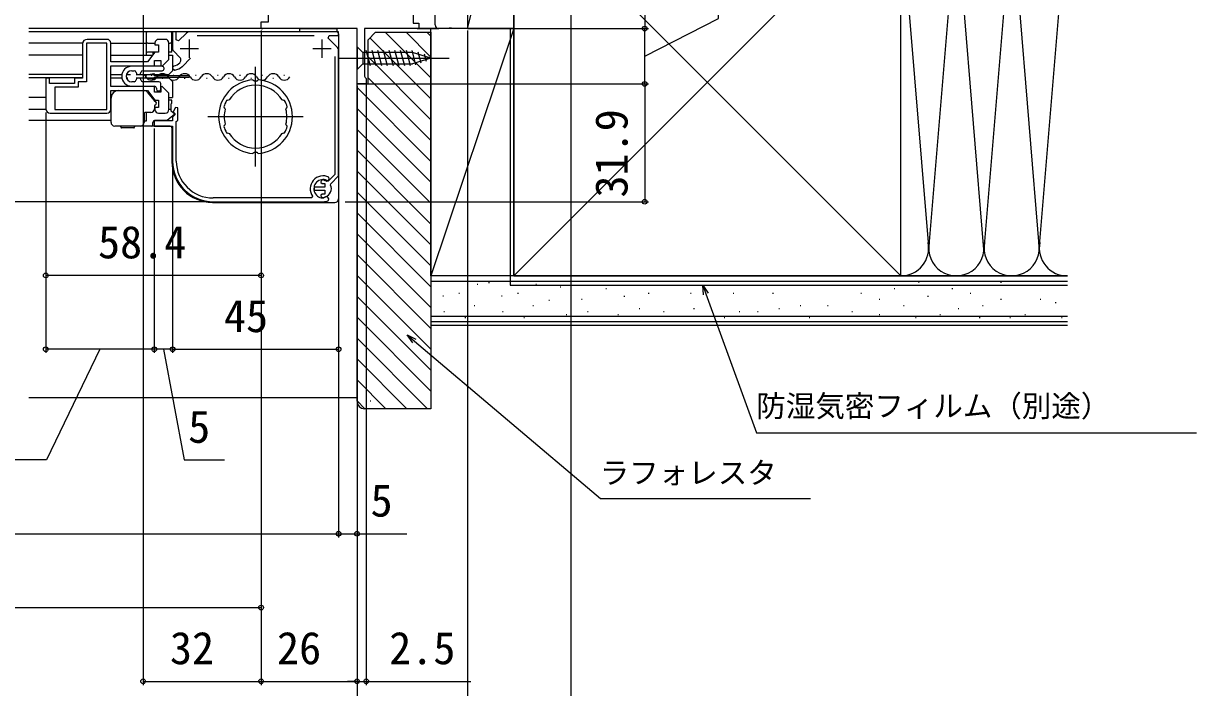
# Model space of a CAD drawing. Units: millimetres, scale not verified. Extents: x -525 to 525, y -783 to 778.
# Drawn here: x 39.6 to 357.6, y -576.3 to -396.3 of the extents above; entities that cross this region are included whole.
import ezdxf
from ezdxf.enums import TextEntityAlignment as Align

# ---------------------------------------------------------------- set-up
doc = ezdxf.new("R2010")
doc.units = ezdxf.units.MM
doc.header["$LTSCALE"] = 4
for name, color, linetype in [('0-2_YKK_11', 7, 'Continuous'), ('0-3_YKK_12', 2, 'Continuous'), ('0-4_YKK_13', 4, 'Continuous'), ('0-6_YKK_D', 6, 'Continuous'), ('0-8_YSS_K', 3, 'Continuous'), ('0-9_YSS_KE', 3, 'Continuous')]:
    doc.layers.add(name, color=color, linetype=linetype)
doc.styles.add('ＭＳ ゴシック', font='')
doc.styles.get('ＭＳ ゴシック').set_extended_font_data('MS Gothic')

msp = doc.modelspace()

# ---------------------------------------------------------------- linework, layer by layer
at = {"layer": '0-2_YKK_11'}
for p, q in [((62.2, -400.6), (56.8, -400.6)), ((78, -400.6), (76.2, -400.6)), ((84.5, -400.6), (84.5, -405.6)), ((86.666, -399.6), (118.334, -399.6)), ((120.5, -400.6), (120.5, -405.6)), ((80.293, -403.843), (81.962, -405.512)), ((82, -403.1), (87, -403.1)), ((118, -403.1), (123, -403.1)), ((46.8, -420.6), (62.2, -420.6)), ((76.2, -420.6), (78, -420.6)), ((94.229, -423.588), (94.055, -423.936)), ((102.982, -431.339), (102.777, -431.149)), ((103.196, -431.528), (102.982, -431.339)), ((121.319, -438.911), (121.192, -438.846)), ((91, -444.6), (120.8, -444.6)), ((121.233, -443.48), (121.027, -443.59)), ((121.192, -443.354), (121.319, -443.289))]:
    msp.add_line(p, q, dxfattribs=at)
for points in [[(160, -283.7), (160, -344.3), (188, -344.3), (188, -347.7), (186.1, -347.7), (185.6, -347.2), (185.1, -346.7), (160, -346.7), (160, -397.7), (155.758, -397.7), (155.575, -397.58), (155.025, -397.58), (154.842, -397.7), (152.2, -397.7)], [(151.2, -396.7), (151.2, -393.8), (145.2, -393.8), (145.2, -396.2), (146.8, -396.2), (146.8, -397.7), (132, -397.7), (132, -410.608), (132.25, -410.904), (132.5, -411.2), (132.5, -412.7), (130, -412.7), (130, -397.7), (104, -397.7), (104, -395.9), (106, -395.9), (106, -387.7), (109.3, -387.7)], [(83.757, -398.893), (81.617, -401.033), (81, -400.777), (81, -398.6), (80, -398.6), (80, -403.136)], [(124.707, -402.782), (122.172, -400.246), (122.44, -399.6), (125, -399.6), (125, -398.6), (84.464, -398.6)], [(55.6, -401.8), (55.6, -411.1), (53.4, -411.1), (53.4, -412.6), (46.6, -412.6), (46.6, -411.1), (45.6, -411.1), (45.6, -419.4)], [(79, -419.6), (79, -415.176), (77.17, -413.347), (76.8, -413.5), (76.8, -414.9), (75.1, -414.9), (75.1, -413.4), (63.2, -413.4), (63.2, -407.8), (75.1, -407.8), (75.1, -406.3), (76.8, -406.3), (76.8, -407.701), (77.17, -407.854), (79, -406.025), (79, -401.6)], [(75.2, -401.6), (75.2, -402.1), (76.2, -402.1), (76.2, -404.1), (75.2, -404.1), (73.2, -406.7), (63.2, -406.7), (63.2, -401.6)], [(122.81, -440.088), (122.866, -439.741), (125, -437.607), (125, -403.489)], [(82.627, -407.942), (82.643, -407.927), (84.889, -405.681)], [(124, -405.266), (124, -437.193), (122.159, -439.034), (121.812, -439.09)], [(80.378, -407.791), (80, -408.276), (80, -408.482), (80.616, -408.968)], [(101.768, -411.579), (101.982, -411.768), (102.188, -411.958)], [(102.777, -411.958), (102.982, -411.768), (103.196, -411.579)], [(63.2, -419.6), (63.2, -414.5), (73.2, -414.5), (75.2, -417.1), (76.2, -417.1), (76.2, -419.1), (75.2, -419.1), (75.2, -419.6)], [(81, -433.6), (81, -422.9), (81.2, -422.7), (81.4, -422.5), (81.4, -419.186), (80.791, -419.037), (80.155, -420.255), (80.6, -420.7), (80.6, -421.1), (80, -421.7), (80, -422.7), (75, -422.7), (75, -424.1), (80, -424.1), (80, -433.6)], [(93.881, -418.903), (93.994, -419.146), (94.055, -419.172), (94.229, -419.52)], [(95.286, -417.03), (94.915, -417.146), (94.854, -417.121), (94.601, -417.208)], [(110.364, -417.208), (110.11, -417.121), (110.05, -417.146), (109.678, -417.03)], [(110.735, -419.52), (110.909, -419.172), (110.97, -419.146), (111.083, -418.903)], [(94.055, -423.936), (93.994, -423.962), (93.881, -424.205)], [(94.601, -425.899), (94.854, -425.987), (94.915, -425.961), (95.286, -426.077)], [(109.678, -426.077), (110.05, -425.961), (110.11, -425.987), (110.364, -425.899)], [(111.083, -424.205), (110.97, -423.962), (110.909, -423.936), (110.735, -423.588)], [(102.188, -431.149), (101.982, -431.339), (101.768, -431.528)], [(121.82, -438.817), (122.154, -438.756), (122.454, -438.456), (122.378, -437.976)], [(120.208, -439.4), (120.504, -439.65), (121.3, -439.65), (121.3, -440.7), (118.35, -440.7), (118.35, -441.5), (121.3, -441.5), (121.3, -442.55), (120.504, -442.55), (120.208, -442.8)], [(117.946, -443.126), (117.702, -443.6), (91, -443.6)], [(122.258, -444.282), (122.393, -443.859), (122.219, -443.557)]]:
    msp.add_lwpolyline(points, dxfattribs=at)
msp.add_lwpolyline([(62.2, -419.6), (62.2, -401.6), (56.6, -401.6), (56.6, -412.1), (54.4, -412.1), (54.4, -413.6), (48.1, -413.6), (48.1, -419.6)], close=True, dxfattribs=at)
for centre, radius, start, end in [((152.2, -396.7), 1, 180.00001, 269.99999), ((56.8, -401.8), 1.2, 90.00001, 179.99999), ((62.2, -401.6), 1, 0.00001, 89.99999), ((76.2, -401.6), 1, 90.00001, 179.99999), ((78, -401.6), 1, 0.00001, 89.99999), ((84.464, -399.6), 1, 89.99998, 134.99997), ((81, -403.136), 1, 179.99998, 224.99997), ((124, -403.489), 1, 359.99998, 44.99997), ((79.5, -404.3), 3.6, 284.11697, 312.44424), ((81.255, -406.219), 1, 312.44425, 45.00002), ((79.5, -404.3), 4.8, 283.44773, 310.64478), ((102.482, -421.554), 10, 94.09604, 265.90396), ((102.482, -421.554), 8.5, 32.15412, 147.84588), ((102.482, -421.554), 9.6, 88.24271, 91.75729), ((102.482, -421.554), 10, 274.09604, 85.90396), ((46.8, -419.4), 1.2, 180.00001, 269.99999), ((62.2, -419.6), 1, 270.00001, 359.99999), ((76.2, -419.6), 1, 180.00001, 269.99999), ((78, -419.6), 1, 270.00001, 359.99999), ((102.482, -421.554), 9, 151.12995, 162.87008), ((102.482, -421.554), 8.5, 166.15413, 193.84587), ((102.482, -421.554), 9, 17.12992, 28.87005), ((102.482, -421.554), 8.5, 346.15413, 13.84587), ((102.482, -421.554), 9, 197.12993, 208.87006), ((102.482, -421.554), 8.5, 212.15412, 327.84588), ((102.482, -421.554), 9, 331.12994, 342.87007), ((102.482, -421.554), 9.6, 268.24271, 271.75729), ((91, -433.6), 11, 180.00001, 269.99999), ((91, -433.6), 10, 180.00001, 269.99999), ((120.8, -441.1), 3.5, 63.20996, 215.37655), ((120.8, -441.1), 2.5, 65.92483, 275.2007), ((120.8, -439.3), 0.6, 49.19557, 189.59407), ((120.8, -441.1), 2.25, 63.2839, 76.66528), ((120.8, -441.1), 2.25, 283.33475, 26.7161), ((120.8, -442.9), 0.6, 170.40593, 310.80443), ((120.8, -441.1), 3.5, 269.99999, 294.62062), ((121.699, -443.857), 0.6, 30.00003, 141.01633)]:
    msp.add_arc(centre, radius, start, end, dxfattribs=at)
at = {"layer": '0-3_YKK_12'}
for p, q in [((104.5, -397.7), (40.995, -397.7)), ((79.995, -398.6), (40.995, -398.6)), ((72.8, -398.6), (72.8, -404.85)), ((100.029, -397.7), (100.032, -397.7)), ((104, -397.7), (104.5, -397.7)), ((152.2, -397.7), (146.3, -397.7)), ((146.3, -397.7), (152.2, -397.7)), ((55.617, -401.6), (40.995, -401.6)), ((63.2, -401.6), (72.795, -401.6)), ((55.6, -404.85), (40.995, -404.85)), ((63.2, -404.85), (74.623, -404.85)), ((79, -404.85), (80, -404.85)), ((80, -404.85), (80, -409.15)), ((55.6, -410.15), (40.995, -410.15)), ((63.2, -410.15), (66.238, -410.15)), ((67.469, -410.15), (68.603, -410.15)), ((70.1, -410.15), (79, -410.15)), ((79, -410.15), (80, -409.15)), ((102.482, -435.087), (102.482, -408.02)), ((55.466, -411.05), (40.995, -411.05)), ((63.2, -411.05), (66.238, -411.05)), ((67.469, -411.05), (67.886, -411.05)), ((70.1, -411.05), (79, -411.05)), ((74.368, -410.42), (74.168, -410.42)), ((77.368, -411.18), (77.168, -411.18)), ((79, -411.05), (80, -412.05)), ((80, -412.05), (80, -416.35)), ((80.368, -410.42), (80.168, -410.42)), ((83.368, -411.18), (83.168, -411.18)), ((86.368, -410.42), (86.168, -410.42)), ((89.368, -411.18), (89.168, -411.18)), ((92.368, -410.42), (92.168, -410.42)), ((95.368, -411.18), (95.168, -411.18)), ((98.368, -410.42), (98.168, -410.42)), ((101.368, -411.18), (101.168, -411.18)), ((104.368, -410.42), (104.168, -410.42)), ((107.368, -411.18), (107.168, -411.18)), ((110.368, -410.42), (110.168, -410.42)), ((130, -412.7), (130.5, -412.7)), ((45.6, -416.35), (40.995, -416.35)), ((74.277, -416.35), (74.623, -416.35)), ((79, -416.35), (80, -416.35)), ((45.617, -419.6), (40.995, -419.6)), ((63.298, -422.6), (40.995, -422.6)), ((89.545, -421.554), (115.419, -421.554))]:
    msp.add_line(p, q, dxfattribs=at)
for centre, start, end in [((71.268, -411.638), 29.20254, 68.42133), ((77.268, -411.638), 29.20254, 150.79746), ((83.268, -411.638), 29.20254, 150.79746), ((89.268, -411.638), 29.20254, 150.79746), ((95.268, -411.638), 29.20254, 150.79746), ((101.268, -411.638), 29.20254, 150.79746), ((107.268, -411.638), 29.20254, 150.79746), ((74.268, -409.962), 209.20254, 330.79746), ((80.268, -409.962), 209.20254, 330.79746), ((86.268, -409.962), 209.20254, 330.79746), ((92.268, -409.962), 209.20254, 330.79746), ((98.268, -409.962), 209.20254, 330.79746), ((104.268, -409.962), 209.20254, 330.79746), ((110.268, -409.962), 209.20254, 330.79746)]:
    msp.add_arc(centre, 1.718, start, end, dxfattribs=at)
at = {"layer": '0-4_YKK_13'}
for p, q in [((72.8, -398.9), (72.8, -403.6)), ((124.5, -398.6), (73.1, -398.6)), ((79.8, -404.1), (79.8, -398.9)), ((79.8, -403.893), (79.8, -398.9)), ((124.995, -399.1), (124.995, -443.8)), ((73.3, -401.6), (75.2, -401.6)), ((73.3, -401.6), (75.2, -401.6)), ((73.3, -401.6), (75.2, -401.6)), ((79, -401.6), (79.3, -401.6)), ((79, -401.6), (79.3, -401.6)), ((79, -401.6), (79.3, -401.6)), ((79.8, -404.1), (79.8, -401.6)), ((79.8, -404.1), (79.8, -403.462)), ((130, -402.601), (130, -408.801)), ((130, -402.601), (131.55, -404.151)), ((133.635, -407.801), (132.51, -403.601)), ((135.188, -407.801), (134.063, -403.601)), ((136.741, -407.801), (135.616, -403.601)), ((138.294, -407.801), (137.169, -403.601)), ((139.847, -407.801), (138.721, -403.601)), ((141.4, -407.801), (140.274, -403.601)), ((142.953, -407.801), (141.827, -403.601)), ((144.506, -407.801), (143.38, -403.601)), ((145.989, -407.542), (144.933, -403.601)), ((75.9, -404.1), (73.3, -404.1)), ((74.6, -404.1), (74.6, -404.85)), ((79.8, -404.1), (79, -404.1)), ((125, -405.701), (155, -405.701)), ((145.084, -404.151), (131.55, -404.151)), ((131.55, -404.151), (131.55, -407.251)), ((150, -405.701), (145.084, -404.151)), ((150, -405.701), (145.084, -407.251)), ((147.421, -407.091), (146.608, -404.054)), ((148.853, -406.639), (148.304, -404.589)), ((76.468, -407.9), (68.9, -407.9)), ((77.2, -407.9), (68.9, -407.9)), ((68.9, -409.1), (69.6, -409.1)), ((70.6, -410.1), (70.9, -410.1)), ((71.9, -409.1), (77.2, -409.1)), ((74.864, -409.92), (72.928, -410.273)), ((77.7, -408.6), (77.7, -408.4)), ((130, -408.801), (131.55, -407.251)), ((131.55, -407.251), (145.084, -407.251)), ((69.6, -412.1), (68.9, -412.1)), ((68.9, -413.3), (75.1, -413.3)), ((70.9, -411.1), (70.6, -411.1)), ((76.3, -412.1), (71.9, -412.1)), ((72.928, -411.06), (74.864, -411.413)), ((75.1, -411.217), (75.1, -410.867)), ((76.8, -414.1), (76.8, -412.6)), ((63.298, -418.366), (63.298, -416.5)), ((65.298, -414.5), (72.344, -414.5)), ((74.6, -416.35), (74.6, -416.763)), ((75.6, -413.8), (75.6, -414.1)), ((76.1, -414.6), (76.3, -414.6)), ((63.298, -419.516), (63.298, -418.366)), ((63.298, -423.1), (63.298, -419.516)), ((75.348, -417.1), (74.863, -417.1)), ((75.2, -419.6), (75.078, -419.6)), ((75.105, -418.578), (75.098, -418.642)), ((75.098, -418.642), (75.098, -419.4)), ((79.8, -417.1), (79, -417.1)), ((79.6, -419.6), (79, -419.6)), ((79.6, -420.1), (79.6, -418.1)), ((79.8, -417.9), (79.8, -417.1)), ((72.298, -420.7), (72.298, -423.1)), ((74.098, -420.4), (72.598, -420.4)), ((78.5, -422.6), (75.1, -422.6)), ((80.6, -420.9), (78.5, -422.6)), ((80.6, -420.9), (79.6, -420.1)), ((71.298, -424.1), (64.298, -424.1)), ((65.944, -424.3), (65.944, -424.4)), ((67.798, -424.6), (66.144, -424.6)), ((69.451, -424.6), (67.798, -424.6)), ((69.651, -424.4), (69.651, -424.3)), ((79.3, -424.1), (70.3, -424.1)), ((74.6, -423.9), (74.6, -423.1)), ((79.8, -424.6), (79.8, -433.8)), ((90.8, -444.8), (124, -444.8))]:
    msp.add_line(p, q, dxfattribs=at)
msp.add_lwpolyline([(114.5, -398.6), (114.5, -397.68), (124.5, -397.68), (124.5, -398.6)], close=True, dxfattribs=at)
for points in [[(75.1, -410.867), (84.6, -410.867), (84.6, -410.467), (75.1, -410.467), (75.1, -410.117)], [(73.132, -414.884), (74.863, -417.1), (75.02, -417.301)], [(72.8, -420.4), (72.8, -422.8), (72.298, -422.8)]]:
    msp.add_lwpolyline(points, dxfattribs=at)
for centre, radius, start, end in [((73.1, -398.9), 0.3, 90, 180), ((79.5, -398.9), 0.3, 360, 90), ((124.495, -399.1), 0.5, 360, 90), ((73.3, -401.1), 0.5, 180, 270), ((73.3, -403.6), 0.5, 180, 270), ((79.3, -401.1), 0.5, 270, 360), ((68.9, -410.6), 2.7, 90, 180), ((68.9, -410.6), 1.5, 90, 180), ((69.6, -409.6), 0.5, 0, 90), ((70.6, -409.6), 0.5, 180, 270), ((70.9, -409.6), 0.5, 270, 0), ((71.9, -409.6), 0.5, 90, 180), ((73, -410.667), 0.4, 100.34113, 259.65887), ((74.9, -410.117), 0.2, 360, 100.34113), ((77.2, -408.4), 0.5, 360, 90), ((77.2, -408.6), 0.5, 270, 360), ((68.9, -410.6), 2.7, 180, 270), ((68.9, -410.6), 1.5, 180, 270), ((69.6, -411.6), 0.5, 270, 0), ((70.6, -411.6), 0.5, 90, 180), ((70.9, -411.6), 0.5, 0, 90), ((71.9, -411.6), 0.5, 180, 270), ((74.9, -411.217), 0.2, 259.65887, 0), ((75.1, -413.8), 0.5, 360, 90), ((76.3, -412.6), 0.5, 0, 90), ((65.298, -416.5), 2, 90, 180), ((72.344, -415.5), 1, 38, 90), ((76.1, -414.1), 0.5, 180, 270), ((76.3, -414.1), 0.5, 270, 360), ((74.098, -419.4), 1, 270, 0), ((75.257, -417.116), 0.3, 218, 258.55445), ((75.398, -418.642), 0.3, 112.02431, 167.76655), ((75.098, -417.9), 0.5, 292.02431, 78.55445), ((79.8, -418.1), 0.2, 90, 180), ((72.598, -420.7), 0.3, 114.33977, 180), ((72.598, -420.7), 0.3, 90, 114.33977), ((75.1, -423.1), 0.5, 90, 180), ((64.298, -423.1), 1, 180, 270), ((65.744, -424.3), 0.2, 0, 90), ((66.144, -424.4), 0.2, 180, 270), ((69.451, -424.4), 0.2, 270, 0), ((69.851, -424.3), 0.2, 90, 180), ((71.298, -423.1), 1, 270, 0), ((74.4, -423.9), 0.2, 270, 360), ((79.3, -424.6), 0.5, 360, 90), ((90.8, -433.8), 11, 180, 270), ((123.995, -443.8), 1, 270, 360)]:
    msp.add_arc(centre, radius, start, end, dxfattribs=at)
at = {"layer": '0-6_YKK_D'}
for p, q in [((188, -348.2), (188, -615.599)), ((208, -347.7), (208, -397.7)), ((72, -383.7), (72, -575.6)), ((104, -398.2), (103.999, -555.601)), ((104, -398.2), (104, -575.6)), ((104, -398.2), (104, -575.6)), ((104, -398.2), (104, -465.6)), ((160, -398.2), (160, -595.599)), ((160, -398.2), (160, -615.599)), ((160, -398.2), (160, -615.599)), ((160.5, -397.7), (209, -397.7)), ((190, -397.7), (209, -397.7)), ((208, -412.7), (208, -397.7)), ((130, -413.2), (130, -575.6)), ((130, -413.2), (130, -575.6)), ((130, -413.2), (130, -595.599)), ((130, -413.2), (130, -595.599)), ((130, -413.2), (130, -535.6)), ((132.25, -412.7), (209, -412.7)), ((132.5, -412.7), (132.5, -575.6)), ((133, -412.7), (209, -412.7)), ((208, -412.7), (208, -444.6)), ((45.6, -420.4), (45.6, -485.6)), ((45.6, -420.4), (45.6, -465.6)), ((75, -424.8), (75, -485.6)), ((75, -424.8), (75, -485.6)), ((80, -434.6), (80, -485.6)), ((80, -434.6), (80, -485.6)), ((124.995, -438.483), (124.995, -535.6)), ((125, -438.483), (125, -485.6)), ((125, -438.483), (125, -535.6)), ((90, -444.6), (24.6, -444.6)), ((126.8, -444.6), (209, -444.6)), ((104, -464.6), (45.6, -464.6)), ((75, -484.6), (45.6, -484.6)), ((80, -484.6), (75, -484.6)), ((80, -484.6), (125, -484.6)), ((-155, -534.6), (124.995, -534.6)), ((-134.001, -554.599), (103.999, -554.601)), ((72, -574.6), (104, -574.6)), ((104, -574.6), (130, -574.6)), ((130, -574.6), (127.45, -574.6)), ((130, -574.6), (132.5, -574.6)), ((132.5, -574.6), (160.827, -574.6))]:
    msp.add_line(p, q, dxfattribs=at)
for points in [[(208, -405.2), (228, -394.965), (228, -376.237)], [(223.956, -469.83), (223.726, -467.2), (225.24, -469.363)], [(223.726, -467.2), (224.598, -469.596), (238.286, -507.204), (357.64, -507.204)], [(145.108, -482.897), (143.602, -480.729), (145.99, -481.853)], [(143.602, -480.729), (145.549, -482.375), (196.038, -525.048), (253.003, -525.048)], [(60.3, -484.6), (45.792, -514.6), (13.497, -514.6)], [(77.5, -484.6), (83.1, -514.6), (94.055, -514.6)], [(125, -534.6), (130, -534.6), (143.505, -534.6)]]:
    msp.add_lwpolyline(points, dxfattribs=at)
for centre in [(208, -397.7), (208, -397.7), (208, -412.7), (208, -412.7), (208, -444.6), (45.6, -464.6), (104, -464.6), (45.6, -484.6), (75, -484.6), (75, -484.6), (80, -484.6), (80, -484.6), (125, -484.6), (124.995, -534.6), (125, -534.6), (130, -534.6), (103.999, -554.601), (72, -574.6), (104, -574.6), (104, -574.6), (130, -574.6), (130, -574.6), (132.5, -574.6)]:
    msp.add_circle(centre, 0.637, dxfattribs=at)
at = {"layer": '0-8_YSS_K'}
for p, q in [((172.5, -397.7), (172.5, -347.7)), ((172.5, -464.7), (277.5, -359.7)), ((172.5, -359.7), (277.5, -464.7)), ((277.506, -366.894), (284.842, -455.668)), ((292.342, -368.732), (285, -457.581)), ((300, -457.581), (292.658, -368.732)), ((307.39, -368.145), (300, -457.581)), ((307.661, -368.765), (315, -457.581)), ((315, -457.581), (322.501, -366.807)), ((133.487, -400.213), (150, -416.726)), ((137.631, -398.7), (150, -411.069)), ((143.288, -398.7), (150, -405.412)), ((172.5, -397.7), (145, -397.7)), ((148.945, -398.7), (150, -399.755)), ((150, -464.7), (150, -397.7)), ((172.5, -397.7), (150, -464.7)), ((160, -397.7), (172.5, -397.7)), ((172.5, -464.7), (172.5, -397.7)), ((133, -405.383), (150, -422.383)), ((133, -411.04), (150, -428.04)), ((130, -413.696), (150, -433.696)), ((130, -419.353), (150, -439.353)), ((130, -425.01), (150, -445.01)), ((130, -430.667), (150, -450.667)), ((130, -436.324), (150, -456.324)), ((130, -441.981), (150, -461.981)), ((130, -447.638), (150, -467.638)), ((130, -453.294), (150, -473.294)), ((130, -458.951), (150, -478.951)), ((130, -464.608), (150, -484.608)), ((172.5, -464.7), (150, -464.7)), ((322.658, -466.2), (150, -466.2)), ((162.565, -466.919), (162.765, -466.919)), ((165.684, -466.53), (165.884, -466.53)), ((178.481, -466.919), (178.681, -466.919)), ((189.199, -467.266), (189.399, -467.266)), ((213.924, -467.266), (214.124, -467.266)), ((226.217, -467.266), (226.417, -467.266)), ((236.931, -467.266), (237.131, -467.266)), ((250.118, -467.266), (250.318, -467.266)), ((259.184, -467.266), (259.384, -467.266)), ((277.5, -464.7), (322.658, -464.7)), ((282.26, -466.442), (282.46, -466.442)), ((304.513, -466.442), (304.713, -466.442)), ((311.106, -467.266), (311.306, -467.266)), ((320.996, -467.266), (321.196, -467.266)), ((130, -470.265), (150, -490.265)), ((153.275, -470.148), (153.475, -470.148)), ((157.623, -469.414), (157.823, -469.414)), ((169.192, -470.148), (169.392, -470.148)), ((173.54, -469.414), (173.74, -469.414)), ((185.108, -467.699), (185.308, -467.699)), ((197.44, -468.09), (197.64, -468.09)), ((202.385, -470.238), (202.585, -470.238)), ((208.979, -469.414), (209.179, -469.414)), ((220.448, -469.414), (220.648, -469.414)), ((231.986, -469.414), (232.186, -469.414)), ((242.701, -469.414), (242.901, -469.414)), ((266.601, -469.414), (266.801, -469.414)), ((275.667, -468.09), (275.867, -468.09)), ((284.733, -470.238), (284.933, -470.238)), ((291.326, -468.09), (291.526, -468.09)), ((296.271, -469.414), (296.471, -469.414)), ((161.744, -472.711), (161.944, -472.711)), ((177.661, -472.711), (177.861, -472.711)), ((181.989, -471.317), (182.19, -471.317)), ((190.847, -471.062), (191.047, -471.062)), ((206.506, -473.535), (206.706, -473.535)), ((221.272, -473.535), (221.472, -473.535)), ((244.349, -473.535), (244.549, -473.535)), ((250.118, -472.711), (250.318, -472.711)), ((257.535, -472.711), (257.735, -472.711)), ((271.546, -471.062), (271.746, -471.062)), ((278.139, -472.711), (278.339, -472.711)), ((292.974, -473.535), (293.174, -473.535)), ((299.568, -472.711), (299.768, -472.711)), ((304.513, -471.062), (304.713, -471.062)), ((315.227, -471.062), (315.427, -471.062)), ((319.347, -471.887), (319.547, -471.887)), ((130, -475.922), (150, -495.922)), ((322.658, -475.7), (150, -475.7)), ((150.547, -475.605), (150.747, -475.605)), ((153.503, -474.359), (153.703, -474.359)), ((159.272, -476.007), (159.472, -476.007)), ((166.463, -475.605), (166.663, -475.605)), ((169.419, -474.359), (169.619, -474.359)), ((175.188, -476.007), (175.388, -476.007)), ((181.8, -475.605), (182, -475.605)), ((186.726, -475.183), (186.926, -475.183)), ((192.495, -474.359), (192.695, -474.359)), ((200.737, -475.183), (200.937, -475.183)), ((213.099, -474.359), (213.299, -474.359)), ((229.514, -476.007), (229.714, -476.007)), ((233.635, -474.359), (233.835, -474.359)), ((238.58, -474.359), (238.78, -474.359)), ((252.59, -476.007), (252.79, -476.007)), ((264.129, -474.359), (264.329, -474.359)), ((271.546, -475.183), (271.746, -475.183)), ((281.436, -476.007), (281.636, -476.007)), ((288.029, -475.183), (288.229, -475.183)), ((298.743, -476.007), (298.943, -476.007)), ((306.985, -476.007), (307.185, -476.007)), ((311.106, -475.183), (311.306, -475.183)), ((320.996, -476.007), (321.196, -476.007)), ((322.658, -478.2), (150, -478.2)), ((130, -481.579), (149.121, -500.7)), ((130, -487.236), (143.464, -500.7)), ((130, -492.892), (137.808, -500.7)), ((130, -497.8), (40.995, -497.8)), ((130, -498.549), (132.151, -500.7)), ((133.584, -498.605), (133.784, -498.605))]:
    msp.add_line(p, q, dxfattribs=at)
msp.add_lwpolyline([(160, -347.7), (160, -397.7), (172.5, -347.7)], dxfattribs=at)
for centre, start, end in [((277.5, -457.2), 270, 11.78353), ((292.5, -457.2), 168.21646, 11.78353), ((307.5, -457.2), 168.21646, 11.78353), ((322.5, -457.2), 168.21646, 271.20759)]:
    msp.add_arc(centre, 7.5, start, end, dxfattribs=at)
at = {"layer": '0-9_YSS_KE'}
for p, q in [((277.5, -464.7), (277.5, -367.2)), ((171.5, -397.7), (171.5, -467.2)), ((322.658, -464.7), (150, -464.7)), ((171.5, -467.2), (322.658, -467.2)), ((172.5, -464.7), (277.5, -464.7)), ((322.658, -477.2), (150, -477.2))]:
    msp.add_line(p, q, dxfattribs=at)
for points in [[(277.5, -359.7), (172.5, -359.7), (172.5, -464.7)], [(130, -498.7), (130, -412.7), (133, -412.7), (133, -400.7), (135, -398.7), (150, -398.7)], [(150, -398.7), (150, -500.7), (132, -500.7)]]:
    msp.add_lwpolyline(points, dxfattribs=at)
msp.add_arc((132, -498.7), 2, 180.00001, 269.99999, dxfattribs=at)

# ---------------------------------------------------------------- texts
at = {"layer": '0-6_YKK_D', "style": 'ＭＳ ゴシック'}
msp.add_text('31.9', height=8.798, rotation=90, dxfattribs=at).set_placement((206, -443.48), align=Align.BOTTOM_LEFT)
for s, height, p in [('58.4', 8.798, (59.766, -462.6)), ('45', 8.798, (93.909, -482.6)), ('防湿気密フィルム（別途）', 5.865, (238.27, -504.667)), ('5', 8.798, (84.214, -512.6)), ('ラフォレスタ', 5.865, (195.804, -522.766)), ('5', 8.798, (133.664, -532.6)), ('32', 8.798, (79.273, -572.6)), ('26', 8.798, (108.307, -572.6)), ('2.5', 8.798, (138.714, -572.6))]:
    msp.add_text(s, height=height, dxfattribs=at).set_placement(p, align=Align.BOTTOM_LEFT)

doc.saveas('drawing.dxf')
